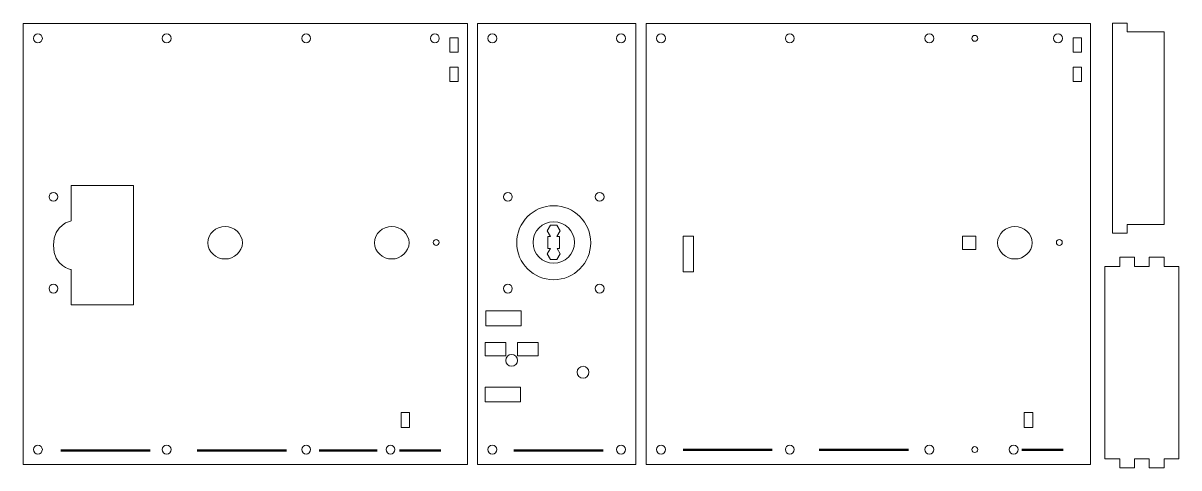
# Model space of a CAD drawing. Header units: inches. Extents: x 9 to 400, y -161 to -11.
import ezdxf

# ---------------------------------------------------------------- set-up
doc = ezdxf.new("R2010")
doc.units = ezdxf.units.IN
doc.header["$MEASUREMENT"] = 0
doc.layers.add('Layer 1', color=7, linetype='Continuous')

# ---------------------------------------------------------------- blocks, each defined once
blk = doc.blocks.new('block 3')
at = {"layer": 'Layer 1', "lineweight": 0}
blk.add_open_spline([(139.75, -84.82), (139.75, -87.86), (136.93, -90.32), (133.89, -90.32), (130.85, -90.32), (128.04, -87.86), (128.04, -84.82), (128.04, -81.78), (130.85, -79.32), (133.89, -79.32), (136.93, -79.32), (139.75, -81.78), (139.75, -84.82)], degree=3, knots=[0, 0, 0, 0, 1, 1, 1, 2, 2, 2, 3, 3, 3, 4, 4, 4, 4], dxfattribs=at)
blk = doc.blocks.new('block 4')
at = {"layer": 'Layer 1', "lineweight": 0}
blk.add_open_spline([(83.42, -84.82), (83.42, -87.86), (80.6, -90.32), (77.57, -90.32), (74.53, -90.32), (71.71, -87.86), (71.71, -84.82), (71.71, -81.78), (74.53, -79.32), (77.57, -79.32), (80.6, -79.32), (83.42, -81.78), (83.42, -84.82)], degree=3, knots=[0, 0, 0, 0, 1, 1, 1, 2, 2, 2, 3, 3, 3, 4, 4, 4, 4], dxfattribs=at)
blk = doc.blocks.new('block 5')
at = {"layer": 'Layer 1', "lineweight": 0}
blk.add_open_spline([(15.8, -15.78), (15.8, -16.61), (15.13, -17.28), (14.3, -17.28), (13.47, -17.28), (12.8, -16.61), (12.8, -15.78), (12.8, -14.95), (13.47, -14.28), (14.3, -14.28), (15.13, -14.28), (15.8, -14.95), (15.8, -15.78)], degree=3, knots=[0, 0, 0, 0, 1, 1, 1, 2, 2, 2, 3, 3, 3, 4, 4, 4, 4], dxfattribs=at)
blk = doc.blocks.new('block 6')
at = {"layer": 'Layer 1', "lineweight": 0}
blk.add_open_spline([(57.81, -17.28), (56.98, -17.28), (56.31, -16.61), (56.31, -15.78), (56.31, -14.95), (56.98, -14.28), (57.81, -14.28), (58.64, -14.28), (59.31, -14.95), (59.31, -15.78), (59.31, -16.61), (58.64, -17.28), (57.81, -17.28)], degree=3, knots=[0, 0, 0, 0, 1, 1, 1, 2, 2, 2, 3, 3, 3, 4, 4, 4, 4], dxfattribs=at)
blk = doc.blocks.new('block 7')
at = {"layer": 'Layer 1', "lineweight": 0}
blk.add_open_spline([(56.31, -154.71), (56.31, -153.88), (56.98, -153.21), (57.81, -153.21), (58.64, -153.21), (59.31, -153.88), (59.31, -154.71), (59.31, -155.54), (58.64, -156.21), (57.81, -156.21), (56.98, -156.21), (56.31, -155.54), (56.31, -154.71)], degree=3, knots=[0, 0, 0, 0, 1, 1, 1, 2, 2, 2, 3, 3, 3, 4, 4, 4, 4], dxfattribs=at)
blk = doc.blocks.new('block 9')
at = {"layer": 'Layer 1', "lineweight": 0}
for points in [[(21.06, -69.32), (21.06, -70.15), (20.38, -70.82), (19.56, -70.82), (18.73, -70.82), (18.06, -70.15), (18.06, -69.32), (18.06, -68.49), (18.73, -67.82), (19.56, -67.82), (20.38, -67.82), (21.06, -68.49), (21.06, -69.32)], [(21.06, -100.32), (21.06, -101.15), (20.38, -101.82), (19.56, -101.82), (18.73, -101.82), (18.06, -101.15), (18.06, -100.32), (18.06, -99.49), (18.73, -98.82), (19.56, -98.82), (20.38, -98.82), (21.06, -99.49), (21.06, -100.32)]]:
    blk.add_open_spline(points, degree=3, knots=[0, 0, 0, 0, 1, 1, 1, 2, 2, 2, 3, 3, 3, 4, 4, 4, 4], dxfattribs=at)
blk = doc.blocks.new('block 8')
at = {"layer": 'Layer 1', "lineweight": 0}
blk.add_open_spline([(25.58, -65.52), (25.58, -65.52), (46.58, -65.52), (46.58, -65.52), (46.58, -65.52), (46.58, -105.85), (46.58, -105.85), (46.58, -105.85), (25.58, -105.85), (25.58, -105.85), (25.58, -105.85), (25.58, -93.91), (25.58, -93.91), (25.58, -93.91), (19.56, -92.94), (19.56, -85.69), (19.56, -78.43), (25.58, -77.46), (25.58, -77.46), (25.58, -77.46), (25.58, -65.52), (25.58, -65.52)], degree=3, knots=[0, 0, 0, 0, 1, 1, 1, 2, 2, 2, 3, 3, 3, 4, 4, 4, 5, 5, 5, 6, 6, 6, 7, 7, 7, 7], dxfattribs=at)
at = {"layer": 'Layer 1'}
blk.add_blockref('block 9', (0, 0), dxfattribs=at)
blk = doc.blocks.new('block 11')
at = {"layer": 'Layer 1', "lineweight": 0}
blk.add_open_spline([(106.47, -15.78), (106.47, -16.61), (105.8, -17.28), (104.97, -17.28), (104.14, -17.28), (103.47, -16.61), (103.47, -15.78), (103.47, -14.95), (104.14, -14.28), (104.97, -14.28), (105.8, -14.28), (106.47, -14.95), (106.47, -15.78)], degree=3, knots=[0, 0, 0, 0, 1, 1, 1, 2, 2, 2, 3, 3, 3, 4, 4, 4, 4], dxfattribs=at)
blk = doc.blocks.new('block 12')
at = {"layer": 'Layer 1', "lineweight": 0}
blk.add_open_spline([(148.47, -17.28), (147.64, -17.28), (146.97, -16.61), (146.97, -15.78), (146.97, -14.95), (147.64, -14.28), (148.47, -14.28), (149.3, -14.28), (149.97, -14.95), (149.97, -15.78), (149.97, -16.61), (149.3, -17.28), (148.47, -17.28)], degree=3, knots=[0, 0, 0, 0, 1, 1, 1, 2, 2, 2, 3, 3, 3, 4, 4, 4, 4], dxfattribs=at)
blk = doc.blocks.new('block 10')
at = {"layer": 'Layer 1'}
for name in ['block 11', 'block 12']:
    blk.add_blockref(name, (0, 0), dxfattribs=at)
blk = doc.blocks.new('block 14')
at = {"layer": 'Layer 1', "lineweight": 0}
blk.add_open_spline([(104.97, -153.21), (105.8, -153.21), (106.47, -153.89), (106.47, -154.71), (106.47, -155.54), (105.8, -156.21), (104.97, -156.21), (104.14, -156.21), (103.47, -155.54), (103.47, -154.71), (103.47, -153.89), (104.14, -153.21), (104.97, -153.21)], degree=3, knots=[0, 0, 0, 0, 1, 1, 1, 2, 2, 2, 3, 3, 3, 4, 4, 4, 4], dxfattribs=at)
blk = doc.blocks.new('block 15')
at = {"layer": 'Layer 1', "lineweight": 0}
blk.add_lwpolyline([(137.02, -147.21), (137.02, -142.21), (139.92, -142.21), (139.92, -147.21), (137.02, -147.21)], dxfattribs=at)
blk.add_open_spline([(131.97, -154.71), (131.97, -153.89), (132.64, -153.21), (133.47, -153.21), (134.3, -153.21), (134.97, -153.89), (134.97, -154.71), (134.97, -155.54), (134.3, -156.21), (133.47, -156.21), (132.64, -156.21), (131.97, -155.54), (131.97, -154.71)], degree=3, knots=[0, 0, 0, 0, 1, 1, 1, 2, 2, 2, 3, 3, 3, 4, 4, 4, 4], dxfattribs=at)
blk = doc.blocks.new('block 13')
at = {"layer": 'Layer 1'}
for name in ['block 15', 'block 14']:
    blk.add_blockref(name, (0, 0), dxfattribs=at)
blk = doc.blocks.new('block 17')
at = {"layer": 'Layer 1', "lineweight": 0}
blk.add_open_spline([(14.3, -153.21), (15.13, -153.21), (15.8, -153.89), (15.8, -154.71), (15.8, -155.54), (15.13, -156.21), (14.3, -156.21), (13.47, -156.21), (12.8, -155.54), (12.8, -154.71), (12.8, -153.89), (13.47, -153.21), (14.3, -153.21)], degree=3, knots=[0, 0, 0, 0, 1, 1, 1, 2, 2, 2, 3, 3, 3, 4, 4, 4, 4], dxfattribs=at)
blk = doc.blocks.new('block 16')
at = {"layer": 'Layer 1', "lineweight": 0}
for points in [[(159.47, -159.71), (9.3, -159.71), (9.3, -10.78), (159.47, -10.78), (159.47, -159.71)], [(153.57, -15.58), (156.37, -15.58), (156.37, -20.48), (153.57, -20.48), (153.57, -15.58)], [(153.57, -25.48), (156.37, -25.48), (156.37, -30.38), (153.57, -30.38), (153.57, -25.48)]]:
    blk.add_lwpolyline(points, dxfattribs=at)
at = {"layer": 'Layer 1'}
blk.add_blockref('block 17', (0, 0), dxfattribs=at)
blk = doc.blocks.new('block 2')
at = {"layer": 'Layer 1', "color": 240, "lineweight": 50, "true_color": 0xed1c24}
for points in [[(22.07, -155.03), (52.24, -155.03)], [(68.11, -155.03), (98.27, -155.03)], [(109.38, -155.03), (128.99, -155.03)], [(136.55, -155.03), (150.52, -155.03)]]:
    blk.add_lwpolyline(points, dxfattribs=at)
at = {"layer": 'Layer 1', "lineweight": 0}
blk.add_open_spline([(148.9, -83.74), (149.46, -83.74), (149.9, -84.19), (149.9, -84.74), (149.9, -85.29), (149.46, -85.74), (148.9, -85.74), (148.35, -85.74), (147.9, -85.29), (147.9, -84.74), (147.9, -84.19), (148.35, -83.74), (148.9, -83.74)], degree=3, knots=[0, 0, 0, 0, 1, 1, 1, 2, 2, 2, 3, 3, 3, 4, 4, 4, 4], dxfattribs=at)
at = {"layer": 'Layer 1'}
for name in ['block 16', 'block 5', 'block 6', 'block 10', 'block 8', 'block 4', 'block 3', 'block 13', 'block 7']:
    blk.add_blockref(name, (0, 0), dxfattribs=at)
blk = doc.blocks.new('block 19')
at = {"layer": 'Layer 1', "lineweight": 0}
blk.add_open_spline([(350.35, -84.82), (350.35, -87.86), (347.54, -90.32), (344.5, -90.32), (341.46, -90.32), (338.65, -87.86), (338.65, -84.82), (338.65, -81.78), (341.46, -79.32), (344.5, -79.32), (347.54, -79.32), (350.35, -81.78), (350.35, -84.82)], degree=3, knots=[0, 0, 0, 0, 1, 1, 1, 2, 2, 2, 3, 3, 3, 4, 4, 4, 4], dxfattribs=at)
blk = doc.blocks.new('block 20')
at = {"layer": 'Layer 1', "lineweight": 0}
blk.add_open_spline([(226.41, -15.78), (226.41, -16.61), (225.74, -17.28), (224.91, -17.28), (224.08, -17.28), (223.41, -16.61), (223.41, -15.78), (223.41, -14.95), (224.08, -14.28), (224.91, -14.28), (225.74, -14.28), (226.41, -14.95), (226.41, -15.78)], degree=3, knots=[0, 0, 0, 0, 1, 1, 1, 2, 2, 2, 3, 3, 3, 4, 4, 4, 4], dxfattribs=at)
blk = doc.blocks.new('block 21')
at = {"layer": 'Layer 1', "lineweight": 0}
blk.add_open_spline([(224.91, -153.21), (225.74, -153.21), (226.41, -153.89), (226.41, -154.71), (226.41, -155.54), (225.74, -156.21), (224.91, -156.21), (224.08, -156.21), (223.41, -155.54), (223.41, -154.71), (223.41, -153.89), (224.08, -153.21), (224.91, -153.21)], degree=3, knots=[0, 0, 0, 0, 1, 1, 1, 2, 2, 2, 3, 3, 3, 4, 4, 4, 4], dxfattribs=at)
blk = doc.blocks.new('block 22')
at = {"layer": 'Layer 1', "lineweight": 0}
blk.add_open_spline([(268.42, -17.28), (267.59, -17.28), (266.92, -16.61), (266.92, -15.78), (266.92, -14.95), (267.59, -14.28), (268.42, -14.28), (269.24, -14.28), (269.92, -14.95), (269.92, -15.78), (269.92, -16.61), (269.24, -17.28), (268.42, -17.28)], degree=3, knots=[0, 0, 0, 0, 1, 1, 1, 2, 2, 2, 3, 3, 3, 4, 4, 4, 4], dxfattribs=at)
blk = doc.blocks.new('block 23')
at = {"layer": 'Layer 1', "lineweight": 0}
blk.add_open_spline([(266.92, -154.71), (266.92, -153.88), (267.59, -153.21), (268.42, -153.21), (269.24, -153.21), (269.92, -153.88), (269.92, -154.71), (269.92, -155.54), (269.24, -156.21), (268.42, -156.21), (267.59, -156.21), (266.92, -155.54), (266.92, -154.71)], degree=3, knots=[0, 0, 0, 0, 1, 1, 1, 2, 2, 2, 3, 3, 3, 4, 4, 4, 4], dxfattribs=at)
blk = doc.blocks.new('block 25')
at = {"layer": 'Layer 1', "lineweight": 0}
blk.add_open_spline([(317.08, -15.78), (317.08, -16.61), (316.4, -17.28), (315.58, -17.28), (314.75, -17.28), (314.08, -16.61), (314.08, -15.78), (314.08, -14.95), (314.75, -14.28), (315.58, -14.28), (316.4, -14.28), (317.08, -14.95), (317.08, -15.78)], degree=3, knots=[0, 0, 0, 0, 1, 1, 1, 2, 2, 2, 3, 3, 3, 4, 4, 4, 4], dxfattribs=at)
blk = doc.blocks.new('block 26')
at = {"layer": 'Layer 1', "lineweight": 0}
blk.add_open_spline([(359.08, -17.28), (358.25, -17.28), (357.58, -16.61), (357.58, -15.78), (357.58, -14.95), (358.25, -14.28), (359.08, -14.28), (359.91, -14.28), (360.58, -14.95), (360.58, -15.78), (360.58, -16.61), (359.91, -17.28), (359.08, -17.28)], degree=3, knots=[0, 0, 0, 0, 1, 1, 1, 2, 2, 2, 3, 3, 3, 4, 4, 4, 4], dxfattribs=at)
blk = doc.blocks.new('block 24')
at = {"layer": 'Layer 1'}
for name in ['block 25', 'block 26']:
    blk.add_blockref(name, (0, 0), dxfattribs=at)
blk = doc.blocks.new('block 28')
at = {"layer": 'Layer 1', "lineweight": 0}
blk.add_open_spline([(315.57, -153.21), (316.4, -153.21), (317.08, -153.89), (317.08, -154.71), (317.08, -155.54), (316.4, -156.21), (315.57, -156.21), (314.75, -156.21), (314.07, -155.54), (314.07, -154.71), (314.07, -153.89), (314.75, -153.21), (315.57, -153.21)], degree=3, knots=[0, 0, 0, 0, 1, 1, 1, 2, 2, 2, 3, 3, 3, 4, 4, 4, 4], dxfattribs=at)
blk = doc.blocks.new('block 29')
at = {"layer": 'Layer 1', "lineweight": 0}
blk.add_lwpolyline([(347.63, -147.21), (347.63, -142.21), (350.53, -142.21), (350.53, -147.21), (347.63, -147.21)], dxfattribs=at)
blk.add_open_spline([(342.58, -154.71), (342.58, -153.88), (343.25, -153.21), (344.08, -153.21), (344.91, -153.21), (345.58, -153.88), (345.58, -154.71), (345.58, -155.54), (344.91, -156.21), (344.08, -156.21), (343.25, -156.21), (342.58, -155.54), (342.58, -154.71)], degree=3, knots=[0, 0, 0, 0, 1, 1, 1, 2, 2, 2, 3, 3, 3, 4, 4, 4, 4], dxfattribs=at)
blk = doc.blocks.new('block 27')
at = {"layer": 'Layer 1'}
for name in ['block 29', 'block 28']:
    blk.add_blockref(name, (0, 0), dxfattribs=at)
blk = doc.blocks.new('block 30')
at = {"layer": 'Layer 1', "color": 240, "lineweight": 50, "true_color": 0xed1c24}
for points in [[(232.33, -154.78), (262.49, -154.78)], [(278.37, -154.78), (308.53, -154.78)], [(346.8, -154.78), (360.77, -154.78)]]:
    blk.add_lwpolyline(points, dxfattribs=at)
blk = doc.blocks.new('block 32')
at = {"layer": 'Layer 1', "lineweight": 0}
for points in [[(235.85, -94.65), (235.85, -82.65), (232.33, -82.65), (232.33, -94.65), (235.85, -94.65)], [(331.29, -87.15), (326.79, -87.15), (326.79, -82.65), (331.29, -82.65), (331.29, -87.15)]]:
    blk.add_lwpolyline(points, dxfattribs=at)
blk = doc.blocks.new('block 31')
at = {"layer": 'Layer 1'}
blk.add_blockref('block 32', (0, 0), dxfattribs=at)
blk = doc.blocks.new('block 18')
at = {"layer": 'Layer 1', "lineweight": 0}
for points in [[(370.08, -159.71), (219.91, -159.71), (219.91, -10.78), (370.08, -10.78), (370.08, -159.71)], [(364.18, -15.58), (366.98, -15.58), (366.98, -20.48), (364.18, -20.48), (364.18, -15.58)], [(364.18, -25.48), (366.98, -25.48), (366.98, -30.38), (364.18, -30.38), (364.18, -25.48)]]:
    blk.add_lwpolyline(points, dxfattribs=at)
for points in [[(330.95, -16.78), (330.4, -16.78), (329.95, -16.33), (329.95, -15.78), (329.95, -15.23), (330.4, -14.78), (330.95, -14.78), (331.5, -14.78), (331.95, -15.23), (331.95, -15.78), (331.95, -16.33), (331.5, -16.78), (330.95, -16.78)], [(359.51, -83.74), (360.07, -83.74), (360.51, -84.19), (360.51, -84.74), (360.51, -85.29), (360.07, -85.74), (359.51, -85.74), (358.96, -85.74), (358.51, -85.29), (358.51, -84.74), (358.51, -84.19), (358.96, -83.74), (359.51, -83.74)], [(330.95, -155.71), (330.4, -155.71), (329.95, -155.27), (329.95, -154.71), (329.95, -154.16), (330.4, -153.71), (330.95, -153.71), (331.5, -153.71), (331.95, -154.16), (331.95, -154.71), (331.95, -155.27), (331.5, -155.71), (330.95, -155.71)]]:
    blk.add_open_spline(points, degree=3, knots=[0, 0, 0, 0, 1, 1, 1, 2, 2, 2, 3, 3, 3, 4, 4, 4, 4], dxfattribs=at)
at = {"layer": 'Layer 1'}
for name in ['block 20', 'block 22', 'block 24', 'block 19', 'block 31', 'block 27', 'block 21', 'block 30', 'block 23']:
    blk.add_blockref(name, (0, 0), dxfattribs=at)
blk = doc.blocks.new('block 35')
at = {"layer": 'Layer 1', "lineweight": 0}
for points in [[(174.64, -69.32), (174.64, -70.15), (173.97, -70.82), (173.14, -70.82), (172.31, -70.82), (171.64, -70.15), (171.64, -69.32), (171.64, -68.49), (172.31, -67.82), (173.14, -67.82), (173.97, -67.82), (174.64, -68.49), (174.64, -69.32)], [(205.64, -69.32), (205.64, -70.15), (204.96, -70.82), (204.14, -70.82), (203.31, -70.82), (202.64, -70.15), (202.64, -69.32), (202.64, -68.49), (203.31, -67.82), (204.14, -67.82), (204.96, -67.82), (205.64, -68.49), (205.64, -69.32)], [(174.64, -100.32), (174.64, -101.15), (173.97, -101.82), (173.14, -101.82), (172.31, -101.82), (171.64, -101.15), (171.64, -100.32), (171.64, -99.49), (172.31, -98.82), (173.14, -98.82), (173.97, -98.82), (174.64, -99.49), (174.64, -100.32)], [(205.64, -100.32), (205.64, -101.15), (204.96, -101.82), (204.14, -101.82), (203.31, -101.82), (202.64, -101.15), (202.64, -100.32), (202.64, -99.49), (203.31, -98.82), (204.14, -98.82), (204.96, -98.82), (205.64, -99.49), (205.64, -100.32)]]:
    blk.add_open_spline(points, degree=3, knots=[0, 0, 0, 0, 1, 1, 1, 2, 2, 2, 3, 3, 3, 4, 4, 4, 4], dxfattribs=at)
blk = doc.blocks.new('block 36')
at = {"layer": 'Layer 1', "lineweight": 0}
blk.add_open_spline([(169.38, -15.78), (169.38, -16.61), (168.71, -17.28), (167.88, -17.28), (167.05, -17.28), (166.38, -16.61), (166.38, -15.78), (166.38, -14.95), (167.05, -14.28), (167.88, -14.28), (168.71, -14.28), (169.38, -14.95), (169.38, -15.78)], degree=3, knots=[0, 0, 0, 0, 1, 1, 1, 2, 2, 2, 3, 3, 3, 4, 4, 4, 4], dxfattribs=at)
blk = doc.blocks.new('block 37')
at = {"layer": 'Layer 1', "lineweight": 0}
blk.add_open_spline([(167.88, -153.21), (168.71, -153.21), (169.38, -153.89), (169.38, -154.71), (169.38, -155.54), (168.71, -156.21), (167.88, -156.21), (167.06, -156.21), (166.38, -155.54), (166.38, -154.71), (166.38, -153.89), (167.06, -153.21), (167.88, -153.21)], degree=3, knots=[0, 0, 0, 0, 1, 1, 1, 2, 2, 2, 3, 3, 3, 4, 4, 4, 4], dxfattribs=at)
blk = doc.blocks.new('block 38')
at = {"layer": 'Layer 1', "lineweight": 0}
blk.add_open_spline([(211.39, -17.28), (210.56, -17.28), (209.89, -16.61), (209.89, -15.78), (209.89, -14.95), (210.56, -14.28), (211.39, -14.28), (212.22, -14.28), (212.89, -14.95), (212.89, -15.78), (212.89, -16.61), (212.22, -17.28), (211.39, -17.28)], degree=3, knots=[0, 0, 0, 0, 1, 1, 1, 2, 2, 2, 3, 3, 3, 4, 4, 4, 4], dxfattribs=at)
blk = doc.blocks.new('block 39')
at = {"layer": 'Layer 1', "lineweight": 0}
blk.add_open_spline([(209.89, -154.71), (209.89, -153.89), (210.56, -153.21), (211.39, -153.21), (212.22, -153.21), (212.89, -153.89), (212.89, -154.71), (212.89, -155.54), (212.22, -156.21), (211.39, -156.21), (210.56, -156.21), (209.89, -155.54), (209.89, -154.71)], degree=3, knots=[0, 0, 0, 0, 1, 1, 1, 2, 2, 2, 3, 3, 3, 4, 4, 4, 4], dxfattribs=at)
blk = doc.blocks.new('block 34')
at = {"layer": 'Layer 1', "lineweight": 0}
blk.add_lwpolyline([(162.88, -10.78), (216.39, -10.78), (216.39, -159.71), (162.88, -159.71), (162.88, -10.78)], dxfattribs=at)
at = {"layer": 'Layer 1', "color": 240, "lineweight": 50, "true_color": 0xed1c24}
blk.add_lwpolyline([(175.17, -155.03), (205.33, -155.03)], dxfattribs=at)
at = {"layer": 'Layer 1', "lineweight": 0}
blk.add_open_spline([(201.14, -84.82), (201.14, -91.72), (195.54, -97.32), (188.64, -97.32), (181.73, -97.32), (176.14, -91.72), (176.14, -84.82), (176.14, -77.92), (181.73, -72.32), (188.64, -72.32), (195.54, -72.32), (201.14, -77.92), (201.14, -84.82)], degree=3, knots=[0, 0, 0, 0, 1, 1, 1, 2, 2, 2, 3, 3, 3, 4, 4, 4, 4], dxfattribs=at)
at = {"layer": 'Layer 1'}
for name in ['block 36', 'block 38', 'block 35', 'block 37', 'block 39']:
    blk.add_blockref(name, (0, 0), dxfattribs=at)
blk = doc.blocks.new('block 40')
at = {"layer": 'Layer 1', "lineweight": 0}
for points in [[(177.64, -107.86), (165.64, -107.86), (165.64, -112.86), (177.64, -112.86), (177.64, -107.86)], [(165.43, -118.57), (172.43, -118.57), (172.43, -123.07), (165.43, -123.07), (165.43, -118.57)], [(176.41, -118.57), (183.4, -118.57), (183.4, -123.07), (176.41, -123.07), (176.41, -118.57)], [(177.41, -133.57), (165.41, -133.57), (165.41, -138.57), (177.41, -138.57), (177.41, -133.57)]]:
    blk.add_lwpolyline(points, dxfattribs=at)
for points in [[(172.41, -124.57), (172.41, -125.68), (173.31, -126.57), (174.41, -126.57), (175.52, -126.57), (176.41, -125.68), (176.41, -124.57), (176.41, -123.47), (175.52, -122.57), (174.41, -122.57), (173.31, -122.57), (172.41, -123.47), (172.41, -124.57)], [(196.54, -128.57), (196.54, -129.68), (197.44, -130.57), (198.54, -130.57), (199.65, -130.57), (200.54, -129.68), (200.54, -128.57), (200.54, -127.47), (199.65, -126.57), (198.54, -126.57), (197.44, -126.57), (196.54, -127.47), (196.54, -128.57)]]:
    blk.add_open_spline(points, degree=3, knots=[0, 0, 0, 0, 1, 1, 1, 2, 2, 2, 3, 3, 3, 4, 4, 4, 4], dxfattribs=at)
blk = doc.blocks.new('block 33')
at = {"layer": 'Layer 1'}
for name in ['block 34', 'block 40']:
    blk.add_blockref(name, (0, 0), dxfattribs=at)
blk = doc.blocks.new('block 42')
at = {"layer": 'Layer 1', "lineweight": 0}
blk.add_open_spline([(195.64, -84.74), (195.64, -88.61), (192.5, -91.74), (188.64, -91.74), (184.77, -91.74), (181.64, -88.61), (181.64, -84.74), (181.64, -80.88), (184.77, -77.74), (188.64, -77.74), (192.5, -77.74), (195.64, -80.88), (195.64, -84.74)], degree=3, knots=[0, 0, 0, 0, 1, 1, 1, 2, 2, 2, 3, 3, 3, 4, 4, 4, 4], dxfattribs=at)
blk = doc.blocks.new('block 41')
at = {"layer": 'Layer 1', "lineweight": 0}
blk.add_lwpolyline([(190.64, -86.74), (190.64, -82.74), (189.74, -82.74), (190.84, -80.85), (189.74, -78.94), (187.54, -78.93), (186.43, -80.84), (187.53, -82.74), (186.64, -82.74), (186.64, -86.74), (187.51, -86.74), (186.43, -88.6), (187.53, -90.51), (189.74, -90.51), (190.84, -88.6), (189.77, -86.74), (190.64, -86.74)], dxfattribs=at)
at = {"layer": 'Layer 1'}
blk.add_blockref('block 42', (0, 0), dxfattribs=at)

msp = doc.modelspace()

# ---------------------------------------------------------------- linework, layer by layer
at = {"layer": 'Layer 1', "lineweight": 0}
for points in [[(382.45, -10.63), (382.45, -13.63), (394.95, -13.63), (394.95, -78.63), (382.45, -78.63), (382.45, -81.63), (377.45, -81.63), (377.45, -10.63), (382.45, -10.63)], [(399.93, -92.85), (399.93, -157.85), (394.93, -157.85), (394.93, -160.88), (389.93, -160.88), (389.93, -157.85), (384.93, -157.85), (384.93, -160.88), (379.93, -160.88), (379.93, -157.85), (374.93, -157.85), (374.93, -92.85), (379.93, -92.85), (379.93, -89.72), (384.93, -89.72), (384.93, -92.85), (389.93, -92.85), (389.93, -89.72), (394.93, -89.72), (394.93, -92.85), (399.93, -92.85)]]:
    msp.add_lwpolyline(points, dxfattribs=at)

# ---------------------------------------------------------------- block references
at = {"layer": 'Layer 1'}
for name in ['block 2', 'block 33', 'block 18', 'block 41']:
    msp.add_blockref(name, (0, 0), dxfattribs=at)

doc.saveas('drawing.dxf')
